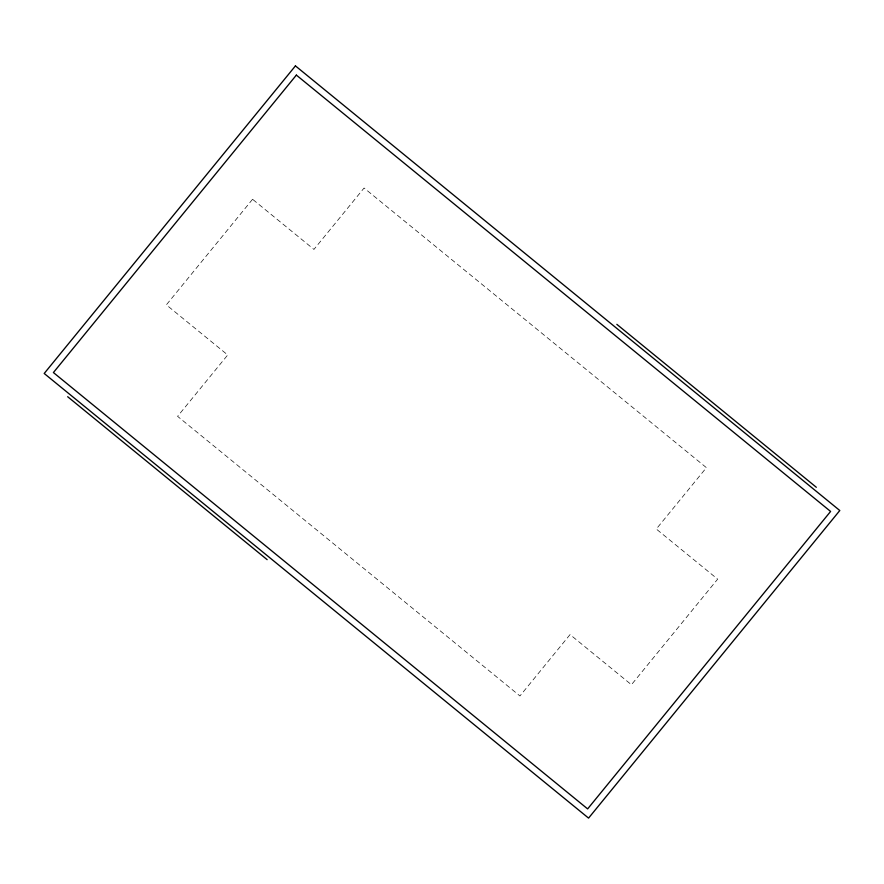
<?xml version="1.0" encoding="UTF-8"?>
<svg xmlns="http://www.w3.org/2000/svg" width="884" height="884" viewBox="0 0 884 884"><rect width="100%" height="100%" fill="white"/><g stroke="black" fill="none" stroke-linecap="round" stroke-linejoin="round"><path stroke-width="0.66" stroke-dasharray="4.42 3.31" d="M252.57 199.276L166.347 304.847L227.718 354.97L177.585 416.342L519.936 695.962L570.058 634.59L631.43 684.724L717.653 579.153L656.282 529.03L706.415 467.658L364.064 188.038L313.942 249.41L252.57 199.276"/><path stroke-width="1.33" d="M616.844 324.34L816.33 487.283M67.67 396.717L267.156 559.66M295.433 65.891L44.2 373.479L588.567 818.109L839.8 510.521L295.433 65.891M296.361 75.096L53.405 372.551L587.639 808.904L830.595 511.449L296.361 75.096"/></g></svg>
